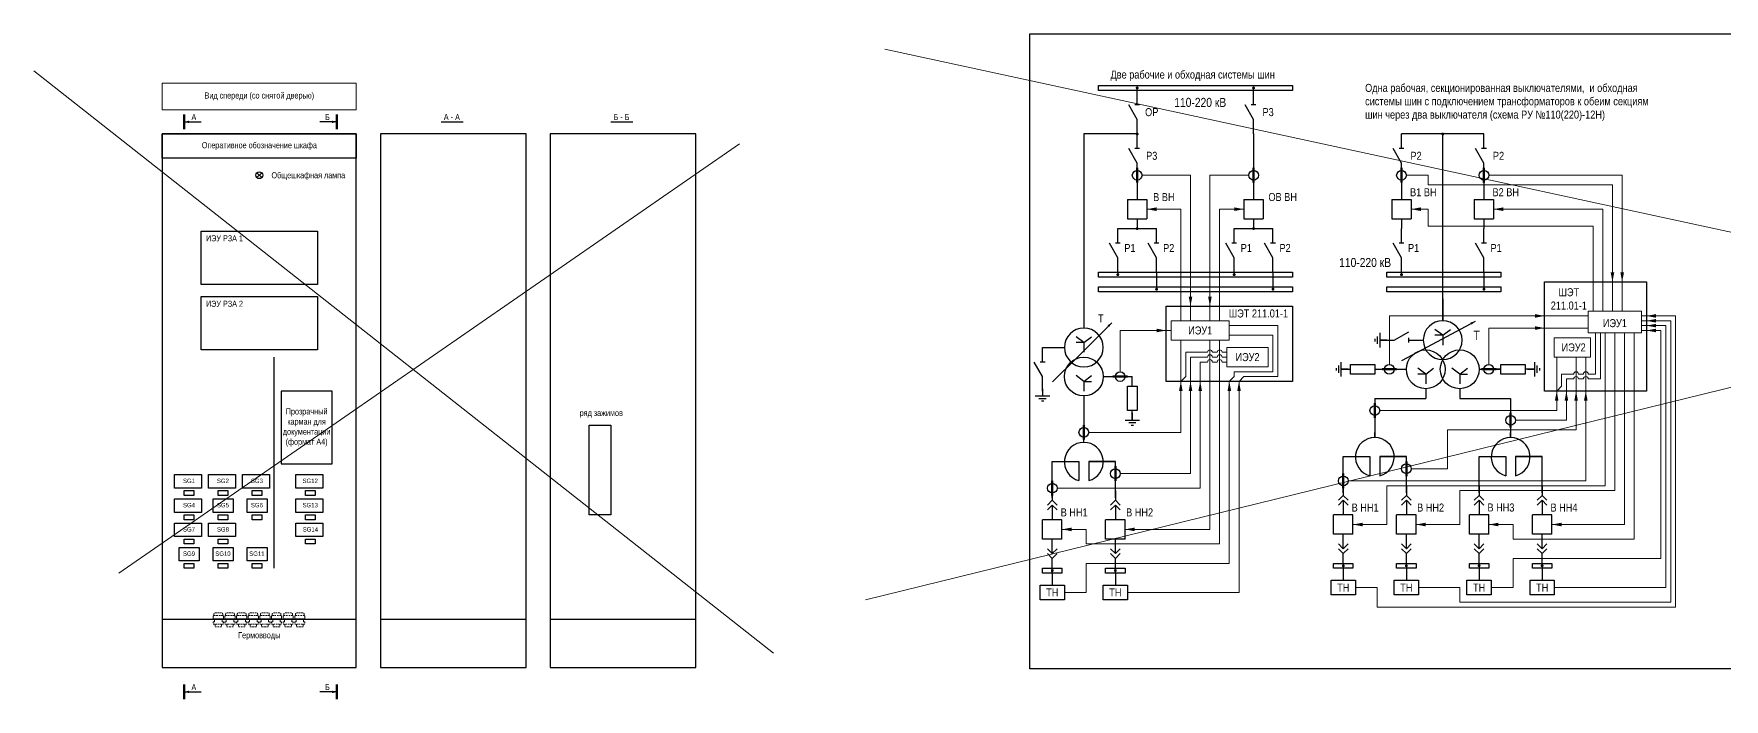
# Model space of a CAD drawing. Header units: millimetres. Extents: x 5769 to 10700, y 4225 to 6895.
# Drawn here: x 6795 to 7492, y 6615 to 6889 of the extents above; entities that cross this region are included whole.
import ezdxf
from ezdxf.enums import TextEntityAlignment as Align

# ---------------------------------------------------------------- set-up
doc = ezdxf.new("R2010")
doc.units = ezdxf.units.MM
doc.linetypes.add('HIDDEN', pattern=[9.525, 6.35, -3.175])
doc.linetypes.add('штриховая2', pattern=[9.525, 6.35, -3.175])
for name, color, linetype, lineweight in [('Основная', 7, 'Continuous', 30), ('Толстая', 7, 'Continuous', 53), ('Тонкая', 7, 'Continuous', 13)]:
    doc.layers.add(name, color=color, linetype=linetype, lineweight=lineweight)
doc.styles.add('Narrow', font='ARIALN.TTF')
doc.styles.get("Standard").update_dxf_attribs({"font": 'ARIALN.TTF'})
doc.styles.add('Вывод', font='tahoma.ttf', dxfattribs={"height": 2.5})
doc.styles.add('Компонент', font='ARIALN.TTF', dxfattribs={"height": 3.5})

# ---------------------------------------------------------------- blocks, each defined once
blk = doc.blocks.new('*T58')
at = {"layer": 'Defpoints', "color": 8, "linetype": 'ByBlock', "lineweight": 0, "transparency": 16777216}
for p, q in [((0, 0), (80, 0)), ((0, 0), (0, -11)), ((80, 0), (80, -11)), ((0, -11), (80, -11))]:
    blk.add_line(p, q, dxfattribs=at)
at = {"layer": 'Основная', "color": 0, "transparency": 16777216, "insert": (40, -5.5), "char_height": 2.5, "width": 78, "attachment_point": 5}
blk.add_mtext('Вид спереди (со снятой дверью) ', dxfattribs=at)
blk = doc.blocks.new('*U29')
at = {"color": 0}
for p, q in [((0, 0), (-8, 0)), ((-8, -8), (-8, 0)), ((0, -8), (0, 0)), ((0, -8), (-8, -8))]:
    blk.add_line(p, q, dxfattribs=at)
at = {"layer": 'Основная', "style": 'Компонент'}
blk.add_attdef('ОУ', text='', height=3.5, dxfattribs=at).set_placement((-15, -3), align=Align.MIDDLE_CENTER)
blk = doc.blocks.new('*U32')
at = {"color": 0}
blk.add_line((0, 0), (6, 3.43), dxfattribs=at)
blk = doc.blocks.new('*U23')
at = {"color": 0}
blk.add_line((0, -1), (0, 1), dxfattribs=at)
blk = doc.blocks.new('*U21')
at = {"color": 0}
for p, q in [((0, 3), (0, 9)), ((0, -9), (0, -3))]:
    blk.add_line(p, q, dxfattribs=at)
at = {"color": 0, "ltscale": 0.25, "rotation": 89.99999999999999}
for name, p in [('*U32', (0, -3)), ('*U23', (0, 3))]:
    blk.add_blockref(name, p, dxfattribs=at)
at = {"layer": 'Основная'}
for tag, height, style, p in [('В1', 2.5, 'Вывод', (2, 7)), ('ОУ', 3.5, 'Компонент', (-12, 0)), ('В2', 2.5, 'Вывод', (2, -7))]:
    blk.add_attdef(tag, text='', height=height, dxfattribs=dict(at, style=style)).set_placement(p, align=Align.MIDDLE_CENTER)
blk = doc.blocks.new('*U41')
at = {"ltscale": 0.25}
blk.add_circle((0, 0), 2, dxfattribs=at)
at = {"layer": 'Основная', "color": 0, "lineweight": 50}
blk.add_line((0, -3), (0, 3), dxfattribs=at)
at = {"layer": 'Основная', "style": 'Компонент'}
blk.add_attdef('ОУ', text='', height=3.5, dxfattribs=at).set_placement((-6, 0), align=Align.MIDDLE_CENTER)
blk = doc.blocks.new('*U57')
at = {"ltscale": 0.25}
for q in [(-3.2, 0.4), (3.2, 0.4), (0, -6), (3.21, -2)]:
    blk.add_line((0, -2), q, dxfattribs=at)
blk.add_circle((0, 0), 8, dxfattribs=at)
at = {"layer": 'Основная', "style": 'Компонент'}
blk.add_attdef('ОУ', text='', height=3.5, dxfattribs=at).set_placement((17, 0), align=Align.MIDDLE_CENTER)
blk = doc.blocks.new('*U15')
at = {"ltscale": 0.25}
for p, q in [((0, 0), (-20, 0)), ((14.44, 0), (0, 0))]:
    blk.add_line(p, q, dxfattribs=at)
blk.add_lwpolyline([(-18, 0, 1, 0, 0), (-20, 0, 0, 0, 0)], format="xyseb", dxfattribs=at)
at = {"layer": 'Основная', "style": 'Вывод'}
blk.add_attdef('ОС', text='', height=2.5, dxfattribs=at).set_placement((3, 2), align=Align.MIDDLE_CENTER)
blk = doc.blocks.new('*U43')
at = {"ltscale": 0.25}
for q in [(-3.2, 4.4), (3.2, 4.4), (0, -2), (3.21, 2)]:
    blk.add_line((0, 2), q, dxfattribs=at)
blk.add_circle((0, 0), 8, dxfattribs=at)
at = {"layer": 'Основная', "style": 'Компонент'}
blk.add_attdef('ОУ', text='', height=3.5, dxfattribs=at).set_placement((-17, 0), align=Align.MIDDLE_CENTER)
blk = doc.blocks.new('*U53')
at = {"color": 0}
for p, q in [((-3, 0), (3, 0)), ((0, 3), (0, 0)), ((-1.5, -1), (1.5, -1)), ((-0.5, -2), (0.5, -2))]:
    blk.add_line(p, q, dxfattribs=at)
blk = doc.blocks.new('*U56')
at = {"color": 0}
for p, q in [((0, 5), (0, 9)), ((0, -9), (0, -5))]:
    blk.add_line(p, q, dxfattribs=at)
at = {"color": 0, "ltscale": 0.35}
blk.add_lwpolyline([(-2, -5), (-2, 5), (2, 5), (2, -5)], close=True, dxfattribs=at)
at = {"layer": 'Основная'}
for tag, height, style, p in [('В1', 2.5, 'Вывод', (2, 7)), ('ОУ', 3.5, 'Компонент', (-6, 0)), ('В2', 2.5, 'Вывод', (2, -7))]:
    blk.add_attdef(tag, text='', height=height, dxfattribs=dict(at, style=style)).set_placement(p, align=Align.MIDDLE_CENTER)
blk = doc.blocks.new('*U50')
at = {"color": 0}
for p, q in [((-3, 0), (3, 0)), ((0, 3), (0, 0)), ((-1.5, -1), (1.5, -1)), ((-0.5, -2), (0.5, -2))]:
    blk.add_line(p, q, dxfattribs=at)
blk = doc.blocks.new('*U51')
at = {"ltscale": 0.25}
blk.add_circle((0, 0), 2, dxfattribs=at)
at = {"layer": 'Основная', "color": 0, "lineweight": 50}
blk.add_line((3, 0), (-3, 0), dxfattribs=at)
at = {"layer": 'Основная', "style": 'Компонент'}
blk.add_attdef('ОУ', text='', height=3.5, dxfattribs=at).set_placement((0, -6), align=Align.MIDDLE_CENTER)
blk = doc.blocks.new('*U72')
at = {"layer": 'Основная', "ltscale": 0.25}
for p, q in [((2, 2), (0, 0)), ((0, 0), (2, -2))]:
    blk.add_line(p, q, dxfattribs=at)
blk = doc.blocks.new('*U40')
at = {"color": 0}
for p, q in [((0, 6), (0, 2)), ((0, 0), (0, -6))]:
    blk.add_line(p, q, dxfattribs=at)
at = {"color": 0, "ltscale": 0.25, "xscale": -1, "rotation": 90}
for p in [(0, 2), (0, 0)]:
    blk.add_blockref('*U72', p, dxfattribs=at)
at = {"layer": 'Основная'}
for tag, height, style, p in [('ОУ2', 3.5, 'Компонент', (-5, 6)), ('В2', 2.5, 'Вывод', (3, 6)), ('ОУ1', 3.5, 'Компонент', (-5, -6)), ('В1', 2.5, 'Вывод', (3, -6))]:
    blk.add_attdef(tag, text='', height=height, dxfattribs=dict(at, style=style)).set_placement(p, align=Align.MIDDLE_CENTER)
blk = doc.blocks.new('*U42')
at = {"color": 0}
for p, q in [((0, 0), (0, 6)), ((0, -6), (0, -2))]:
    blk.add_line(p, q, dxfattribs=at)
at = {"color": 0, "ltscale": 0.25, "rotation": 89.99999999999999}
for p in [(0, 0), (0, -2)]:
    blk.add_blockref('*U72', p, dxfattribs=at)
at = {"layer": 'Основная'}
for tag, height, style, p in [('ОУ1', 3.5, 'Компонент', (-5, 6)), ('В1', 2.5, 'Вывод', (3, 6)), ('ОУ2', 3.5, 'Компонент', (-5, -6)), ('В2', 2.5, 'Вывод', (3, -6))]:
    blk.add_attdef(tag, text='', height=height, dxfattribs=dict(at, style=style)).set_placement(p, align=Align.MIDDLE_CENTER)
blk = doc.blocks.new('*U46')
at = {"ltscale": 0.25}
for p, q in [((0, 0), (-20, 0)), ((14.44, 0), (0, 0))]:
    blk.add_line(p, q, dxfattribs=at)
blk.add_lwpolyline([(-18, 0, 1, 0, 0), (-20, 0, 0, 0, 0)], format="xyseb", dxfattribs=at)
at = {"layer": 'Основная', "style": 'Вывод'}
blk.add_attdef('ОС', text='', height=2.5, dxfattribs=at).set_placement((3, 2), align=Align.MIDDLE_CENTER)
blk = doc.blocks.new('*U45')
at = {"ltscale": 0.25}
for q in [(-3.2, 4.4), (3.2, 4.4), (0, -2), (3.21, 2)]:
    blk.add_line((0, 2), q, dxfattribs=at)
blk.add_circle((0, 0), 8, dxfattribs=at)
at = {"layer": 'Основная', "style": 'Компонент'}
blk.add_attdef('ОУ', text='', height=3.5, dxfattribs=at).set_placement((-17, 0), align=Align.MIDDLE_CENTER)
blk = doc.blocks.new('*U54')
at = {"ltscale": 0.25}
for q in [(-3.2, 0.4), (3.2, 0.4), (-3.21, -2), (0, -6)]:
    blk.add_line((0, -2), q, dxfattribs=at)
blk.add_circle((0, 0), 8, dxfattribs=at)
at = {"layer": 'Основная', "style": 'Компонент'}
blk.add_attdef('ОУ', text='', height=3.5, dxfattribs=at).set_placement((17, 0), align=Align.MIDDLE_CENTER)
blk = doc.blocks.new('*U55')
at = {"ltscale": 0.25}
for q in [(-3.2, 0.4), (3.2, 0.4), (0, -6), (3.21, -2)]:
    blk.add_line((0, -2), q, dxfattribs=at)
blk.add_circle((0, 0), 8, dxfattribs=at)
at = {"layer": 'Основная', "style": 'Компонент'}
blk.add_attdef('ОУ', text='', height=3.5, dxfattribs=at).set_placement((17, 0), align=Align.MIDDLE_CENTER)

msp = doc.modelspace()

# ---------------------------------------------------------------- linework, layer by layer
at = {"linetype": 'HIDDEN', "ltscale": 100}
msp.add_line((6894, 6756), (6894, 6669), dxfattribs=at)
at = {"linetype": 'штриховая2', "lineweight": 13, "ltscale": 0.1}
for p, q in [((6869.85, 6650.59), (6871.1, 6650.59)), ((6872.35, 6650.59), (6871.1, 6650.59)), ((6874.65, 6650.59), (6875.9, 6650.59)), ((6877.15, 6650.59), (6875.9, 6650.59)), ((6879.45, 6650.59), (6880.7, 6650.59)), ((6881.95, 6650.59), (6880.7, 6650.59)), ((6884.25, 6650.59), (6885.5, 6650.59)), ((6886.75, 6650.59), (6885.5, 6650.59)), ((6889.05, 6650.59), (6890.3, 6650.59)), ((6891.55, 6650.59), (6890.3, 6650.59)), ((6893.85, 6650.59), (6895.1, 6650.59)), ((6896.35, 6650.59), (6895.1, 6650.59)), ((6898.65, 6650.59), (6899.9, 6650.59)), ((6901.15, 6650.59), (6899.9, 6650.59)), ((6903.45, 6650.59), (6904.7, 6650.59)), ((6905.95, 6650.59), (6904.7, 6650.59)), ((6868.99, 6649.25), (6868.99, 6648)), ((6868.99, 6648), (6868.99, 6649.25)), ((6868.99, 6646.94), (6868.99, 6645.89)), ((6868.99, 6646.94), (6869.56, 6646.94)), ((6868.99, 6645.89), (6871.1, 6645.89)), ((6869.28, 6649.92), (6869.28, 6649.44)), ((6869.28, 6649.44), (6871.1, 6649.44)), ((6869.56, 6646.94), (6869.56, 6648)), ((6869.76, 6645.89), (6869.76, 6644.83)), ((6869.76, 6644.83), (6871.1, 6644.83)), ((6872.92, 6649.44), (6871.1, 6649.44)), ((6873.21, 6645.89), (6871.1, 6645.89)), ((6872.44, 6644.83), (6871.1, 6644.83)), ((6872.44, 6645.89), (6872.44, 6644.83)), ((6872.64, 6646.94), (6872.64, 6648)), ((6873.21, 6646.94), (6872.64, 6646.94)), ((6872.92, 6649.92), (6872.92, 6649.44)), ((6873.21, 6649.25), (6873.21, 6648)), ((6873.21, 6648), (6873.21, 6649.25)), ((6873.21, 6646.94), (6873.21, 6645.89)), ((6873.79, 6646.94), (6873.79, 6645.89)), ((6873.79, 6646.94), (6874.36, 6646.94)), ((6873.79, 6645.89), (6875.9, 6645.89)), ((6874.08, 6649.92), (6874.08, 6649.44)), ((6874.08, 6649.44), (6875.9, 6649.44)), ((6874.36, 6646.94), (6874.36, 6648)), ((6874.56, 6645.89), (6874.56, 6644.83)), ((6874.56, 6644.83), (6875.9, 6644.83)), ((6877.72, 6649.44), (6875.9, 6649.44)), ((6878.01, 6645.89), (6875.9, 6645.89)), ((6877.24, 6644.83), (6875.9, 6644.83)), ((6877.24, 6645.89), (6877.24, 6644.83)), ((6877.44, 6646.94), (6877.44, 6648)), ((6878.01, 6646.94), (6877.44, 6646.94)), ((6877.72, 6649.92), (6877.72, 6649.44)), ((6878.01, 6649.25), (6878.01, 6648)), ((6878.01, 6648), (6878.01, 6649.25)), ((6878.01, 6646.94), (6878.01, 6645.89)), ((6878.59, 6649.25), (6878.59, 6648)), ((6878.59, 6648), (6878.59, 6649.25)), ((6878.59, 6646.94), (6878.59, 6645.89)), ((6878.59, 6646.94), (6879.16, 6646.94)), ((6878.59, 6645.89), (6880.7, 6645.89)), ((6878.88, 6649.92), (6878.88, 6649.44)), ((6878.88, 6649.44), (6880.7, 6649.44)), ((6879.16, 6646.94), (6879.16, 6648)), ((6879.36, 6645.89), (6879.36, 6644.83)), ((6879.36, 6644.83), (6880.7, 6644.83)), ((6882.52, 6649.44), (6880.7, 6649.44)), ((6882.81, 6645.89), (6880.7, 6645.89)), ((6882.04, 6644.83), (6880.7, 6644.83)), ((6882.04, 6645.89), (6882.04, 6644.83)), ((6882.24, 6646.94), (6882.24, 6648)), ((6882.81, 6646.94), (6882.24, 6646.94)), ((6882.52, 6649.92), (6882.52, 6649.44)), ((6882.81, 6649.25), (6882.81, 6648)), ((6882.81, 6648), (6882.81, 6649.25)), ((6882.81, 6646.94), (6882.81, 6645.89)), ((6883.39, 6649.25), (6883.39, 6648)), ((6883.39, 6648), (6883.39, 6649.25)), ((6883.39, 6646.94), (6883.39, 6645.89)), ((6883.39, 6646.94), (6883.96, 6646.94)), ((6883.39, 6645.89), (6885.5, 6645.89)), ((6883.68, 6649.92), (6883.68, 6649.44)), ((6883.68, 6649.44), (6885.5, 6649.44)), ((6883.96, 6646.94), (6883.96, 6648)), ((6884.16, 6645.89), (6884.16, 6644.83)), ((6884.16, 6644.83), (6885.5, 6644.83)), ((6887.32, 6649.44), (6885.5, 6649.44)), ((6887.61, 6645.89), (6885.5, 6645.89)), ((6886.84, 6644.83), (6885.5, 6644.83)), ((6886.84, 6645.89), (6886.84, 6644.83)), ((6887.04, 6646.94), (6887.04, 6648)), ((6887.61, 6646.94), (6887.04, 6646.94)), ((6887.32, 6649.92), (6887.32, 6649.44)), ((6887.61, 6649.25), (6887.61, 6648)), ((6887.61, 6648), (6887.61, 6649.25)), ((6887.61, 6646.94), (6887.61, 6645.89)), ((6888.19, 6649.25), (6888.19, 6648)), ((6888.19, 6648), (6888.19, 6649.25)), ((6888.19, 6649.25), (6888.19, 6648)), ((6888.19, 6648), (6888.19, 6649.25)), ((6888.19, 6646.94), (6888.19, 6645.89)), ((6888.19, 6646.94), (6888.76, 6646.94)), ((6888.19, 6646.94), (6888.19, 6645.89)), ((6888.19, 6645.89), (6890.3, 6645.89)), ((6888.48, 6649.92), (6888.48, 6649.44)), ((6888.48, 6649.44), (6890.3, 6649.44)), ((6888.76, 6646.94), (6888.76, 6648)), ((6888.96, 6645.89), (6888.96, 6644.83)), ((6888.96, 6644.83), (6890.3, 6644.83)), ((6892.12, 6649.44), (6890.3, 6649.44)), ((6892.41, 6645.89), (6890.3, 6645.89)), ((6891.64, 6644.83), (6890.3, 6644.83)), ((6891.64, 6645.89), (6891.64, 6644.83)), ((6891.84, 6646.94), (6891.84, 6648)), ((6892.41, 6646.94), (6891.84, 6646.94)), ((6892.12, 6649.92), (6892.12, 6649.44)), ((6892.41, 6649.25), (6892.41, 6648)), ((6892.41, 6648), (6892.41, 6649.25)), ((6892.41, 6646.94), (6892.41, 6645.89)), ((6892.99, 6649.25), (6892.99, 6648)), ((6892.99, 6648), (6892.99, 6649.25)), ((6892.99, 6646.94), (6892.99, 6645.89)), ((6892.99, 6646.94), (6893.56, 6646.94)), ((6892.99, 6645.89), (6895.1, 6645.89)), ((6893.28, 6649.92), (6893.28, 6649.44)), ((6893.28, 6649.44), (6895.1, 6649.44)), ((6893.56, 6646.94), (6893.56, 6648)), ((6893.76, 6645.89), (6893.76, 6644.83)), ((6893.76, 6644.83), (6895.1, 6644.83)), ((6896.92, 6649.44), (6895.1, 6649.44)), ((6897.21, 6645.89), (6895.1, 6645.89)), ((6896.44, 6644.83), (6895.1, 6644.83)), ((6896.44, 6645.89), (6896.44, 6644.83)), ((6896.64, 6646.94), (6896.64, 6648)), ((6897.21, 6646.94), (6896.64, 6646.94)), ((6896.92, 6649.92), (6896.92, 6649.44)), ((6897.21, 6649.25), (6897.21, 6648)), ((6897.21, 6648), (6897.21, 6649.25)), ((6897.21, 6646.94), (6897.21, 6645.89)), ((6897.79, 6649.25), (6897.79, 6648)), ((6897.79, 6648), (6897.79, 6649.25)), ((6897.79, 6646.94), (6897.79, 6645.89)), ((6897.79, 6646.94), (6898.36, 6646.94)), ((6897.79, 6645.89), (6899.9, 6645.89)), ((6898.08, 6649.92), (6898.08, 6649.44)), ((6898.08, 6649.44), (6899.9, 6649.44)), ((6898.36, 6646.94), (6898.36, 6648)), ((6898.56, 6645.89), (6898.56, 6644.83)), ((6898.56, 6644.83), (6899.9, 6644.83)), ((6901.72, 6649.44), (6899.9, 6649.44)), ((6902.01, 6645.89), (6899.9, 6645.89)), ((6901.24, 6644.83), (6899.9, 6644.83)), ((6901.24, 6645.89), (6901.24, 6644.83)), ((6901.44, 6646.94), (6901.44, 6648)), ((6902.01, 6646.94), (6901.44, 6646.94)), ((6901.72, 6649.92), (6901.72, 6649.44)), ((6902.01, 6649.25), (6902.01, 6648)), ((6902.01, 6648), (6902.01, 6649.25)), ((6902.01, 6646.94), (6902.01, 6645.89)), ((6902.59, 6649.25), (6902.59, 6648)), ((6902.59, 6648), (6902.59, 6649.25)), ((6902.59, 6646.94), (6902.59, 6645.89)), ((6902.59, 6646.94), (6903.16, 6646.94)), ((6902.59, 6645.89), (6904.7, 6645.89)), ((6902.88, 6649.92), (6902.88, 6649.44)), ((6902.88, 6649.44), (6904.7, 6649.44)), ((6903.16, 6646.94), (6903.16, 6648)), ((6903.36, 6645.89), (6903.36, 6644.83)), ((6903.36, 6644.83), (6904.7, 6644.83)), ((6906.52, 6649.44), (6904.7, 6649.44)), ((6906.81, 6645.89), (6904.7, 6645.89)), ((6906.04, 6644.83), (6904.7, 6644.83)), ((6906.04, 6645.89), (6906.04, 6644.83)), ((6906.24, 6646.94), (6906.24, 6648)), ((6906.81, 6646.94), (6906.24, 6646.94)), ((6906.52, 6649.92), (6906.52, 6649.44)), ((6906.81, 6649.25), (6906.81, 6648)), ((6906.81, 6648), (6906.81, 6649.25)), ((6906.81, 6646.94), (6906.81, 6645.89))]:
    msp.add_line(p, q, dxfattribs=at)
at = {"color": 7}
msp.add_lwpolyline([(7499.8, 6889.3), (7499.8, 6627.5), (7205.8, 6627.5), (7205.8, 6889.3)], close=True, dxfattribs=at)
at = {"linetype": 'штриховая2', "lineweight": 13, "ltscale": 0.1}
for points in [[(6869.28, 6649.92), (6869.29, 6650.1), (6869.32, 6650.23), (6869.38, 6650.36), (6869.47, 6650.47), (6869.58, 6650.54), (6869.72, 6650.59), (6869.95, 6650.59)], [(6872.92, 6649.92), (6872.91, 6650.1), (6872.88, 6650.23), (6872.82, 6650.36), (6872.74, 6650.47), (6872.63, 6650.54), (6872.48, 6650.59), (6872.25, 6650.59)], [(6874.08, 6649.92), (6874.09, 6650.1), (6874.12, 6650.23), (6874.18, 6650.36), (6874.27, 6650.47), (6874.38, 6650.54), (6874.52, 6650.59), (6874.75, 6650.59)], [(6877.72, 6649.92), (6877.71, 6650.1), (6877.68, 6650.23), (6877.62, 6650.36), (6877.54, 6650.47), (6877.43, 6650.54), (6877.28, 6650.59), (6877.05, 6650.59)], [(6878.88, 6649.92), (6878.89, 6650.1), (6878.92, 6650.23), (6878.98, 6650.36), (6879.07, 6650.47), (6879.18, 6650.54), (6879.32, 6650.59), (6879.55, 6650.59)], [(6882.52, 6649.92), (6882.51, 6650.1), (6882.48, 6650.23), (6882.42, 6650.36), (6882.34, 6650.47), (6882.23, 6650.54), (6882.08, 6650.59), (6881.85, 6650.59)], [(6883.68, 6649.92), (6883.69, 6650.1), (6883.72, 6650.23), (6883.78, 6650.36), (6883.87, 6650.47), (6883.98, 6650.54), (6884.12, 6650.59), (6884.35, 6650.59)], [(6887.32, 6649.92), (6887.31, 6650.1), (6887.28, 6650.23), (6887.22, 6650.36), (6887.14, 6650.47), (6887.03, 6650.54), (6886.88, 6650.59), (6886.65, 6650.59)], [(6888.48, 6649.92), (6888.49, 6650.1), (6888.52, 6650.23), (6888.58, 6650.36), (6888.67, 6650.47), (6888.78, 6650.54), (6888.92, 6650.59), (6889.15, 6650.59)], [(6892.12, 6649.92), (6892.11, 6650.1), (6892.08, 6650.23), (6892.02, 6650.36), (6891.94, 6650.47), (6891.83, 6650.54), (6891.68, 6650.59), (6891.45, 6650.59)], [(6893.28, 6649.92), (6893.29, 6650.1), (6893.32, 6650.23), (6893.38, 6650.36), (6893.47, 6650.47), (6893.58, 6650.54), (6893.72, 6650.59), (6893.95, 6650.59)], [(6896.92, 6649.92), (6896.91, 6650.1), (6896.88, 6650.23), (6896.82, 6650.36), (6896.74, 6650.47), (6896.63, 6650.54), (6896.48, 6650.59), (6896.25, 6650.59)], [(6898.08, 6649.92), (6898.09, 6650.1), (6898.12, 6650.23), (6898.18, 6650.36), (6898.27, 6650.47), (6898.38, 6650.54), (6898.52, 6650.59), (6898.75, 6650.59)], [(6901.72, 6649.92), (6901.71, 6650.1), (6901.68, 6650.23), (6901.62, 6650.36), (6901.54, 6650.47), (6901.43, 6650.54), (6901.28, 6650.59), (6901.05, 6650.59)], [(6902.88, 6649.92), (6902.89, 6650.1), (6902.92, 6650.23), (6902.98, 6650.36), (6903.07, 6650.47), (6903.18, 6650.54), (6903.32, 6650.59), (6903.55, 6650.59)], [(6906.52, 6649.92), (6906.51, 6650.1), (6906.48, 6650.23), (6906.42, 6650.36), (6906.34, 6650.47), (6906.23, 6650.54), (6906.08, 6650.59), (6905.85, 6650.59)], [(6868.99, 6649.25), (6869.02, 6649.3), (6869.09, 6649.36), (6869.14, 6649.4), (6869.19, 6649.42), (6869.25, 6649.43), (6869.28, 6649.44)], [(6873.21, 6649.25), (6873.18, 6649.3), (6873.11, 6649.36), (6873.06, 6649.4), (6873.01, 6649.42), (6872.95, 6649.43), (6872.92, 6649.44)], [(6873.79, 6649.25), (6873.82, 6649.3), (6873.89, 6649.36), (6873.94, 6649.4), (6873.99, 6649.42), (6874.05, 6649.43), (6874.08, 6649.44)], [(6878.01, 6649.25), (6877.98, 6649.3), (6877.91, 6649.36), (6877.86, 6649.4), (6877.81, 6649.42), (6877.75, 6649.43), (6877.72, 6649.44)], [(6878.59, 6649.25), (6878.62, 6649.3), (6878.69, 6649.36), (6878.74, 6649.4), (6878.79, 6649.42), (6878.85, 6649.43), (6878.88, 6649.44)], [(6882.81, 6649.25), (6882.78, 6649.3), (6882.71, 6649.36), (6882.66, 6649.4), (6882.61, 6649.42), (6882.55, 6649.43), (6882.52, 6649.44)], [(6883.39, 6649.25), (6883.42, 6649.3), (6883.49, 6649.36), (6883.54, 6649.4), (6883.59, 6649.42), (6883.65, 6649.43), (6883.68, 6649.44)], [(6887.61, 6649.25), (6887.58, 6649.3), (6887.51, 6649.36), (6887.46, 6649.4), (6887.41, 6649.42), (6887.35, 6649.43), (6887.32, 6649.44)], [(6888.19, 6649.25), (6888.22, 6649.3), (6888.29, 6649.36), (6888.34, 6649.4), (6888.39, 6649.42), (6888.45, 6649.43), (6888.48, 6649.44)], [(6892.41, 6649.25), (6892.38, 6649.3), (6892.31, 6649.36), (6892.26, 6649.4), (6892.21, 6649.42), (6892.15, 6649.43), (6892.12, 6649.44)], [(6892.99, 6649.25), (6893.02, 6649.3), (6893.09, 6649.36), (6893.14, 6649.4), (6893.19, 6649.42), (6893.25, 6649.43), (6893.28, 6649.44)], [(6897.21, 6649.25), (6897.18, 6649.3), (6897.11, 6649.36), (6897.06, 6649.4), (6897.01, 6649.42), (6896.95, 6649.43), (6896.92, 6649.44)], [(6897.79, 6649.25), (6897.82, 6649.3), (6897.89, 6649.36), (6897.94, 6649.4), (6897.99, 6649.42), (6898.05, 6649.43), (6898.08, 6649.44)], [(6902.01, 6649.25), (6901.98, 6649.3), (6901.91, 6649.36), (6901.86, 6649.4), (6901.81, 6649.42), (6901.75, 6649.43), (6901.72, 6649.44)], [(6902.59, 6649.25), (6902.62, 6649.3), (6902.69, 6649.36), (6902.74, 6649.4), (6902.79, 6649.42), (6902.85, 6649.43), (6902.88, 6649.44)], [(6906.81, 6649.25), (6906.78, 6649.3), (6906.71, 6649.36), (6906.66, 6649.4), (6906.61, 6649.42), (6906.55, 6649.43), (6906.52, 6649.44)]]:
    msp.add_spline(points, degree=3, dxfattribs=at)
at = {"layer": 'Основная'}
for p, q in [((7250, 6866), (7250, 6867)), ((7298, 6866), (7298, 6867)), ((7250, 6848), (7228, 6848)), ((7228, 6848), (7228, 6768)), ((7298, 6848), (7298, 6830)), ((7393, 6848), (7359, 6848)), ((7376, 6771), (7376, 6848)), ((7250, 6830), (7250, 6821)), ((7298, 6830), (7298, 6821)), ((7359, 6830), (7359, 6821)), ((7393, 6830), (7393, 6821)), ((7250, 6813), (7250, 6809)), ((7298, 6813), (7298, 6809)), ((7359, 6813), (7359, 6809)), ((7393, 6813), (7393, 6809)), ((7242, 6809), (7250, 6809)), ((7250, 6809), (7258, 6809)), ((7290, 6809), (7298, 6809)), ((7298, 6809), (7306, 6809)), ((7242, 6791), (7242, 6790)), ((7258, 6791), (7258, 6785)), ((7290, 6791), (7290, 6790)), ((7306, 6791), (7306, 6785)), ((7359, 6791), (7359, 6790)), ((7393, 6791), (7393, 6785)), ((7258, 6785), (7258, 6784)), ((7306, 6785), (7306, 6784)), ((7393, 6785), (7393, 6784)), ((7376, 6780), (7376, 6771)), ((7239, 6748), (7248, 6748)), ((7348, 6751), (7361, 6751)), ((7391, 6751), (7400, 6751)), ((7348, 6739), (7369, 6739)), ((7348, 6739), (7348, 6723)), ((7383, 6739), (7404, 6739)), ((7404, 6739), (7404, 6723)), ((7228, 6727), (7228, 6723)), ((7348, 6731), (7348, 6727)), ((7404, 6731), (7404, 6727)), ((7228, 6722), (7228, 6723)), ((7348, 6724), (7348, 6725)), ((7404, 6724), (7404, 6725)), ((7335, 6671), (7335, 6669)), ((7361, 6671), (7361, 6669)), ((7391, 6671), (7391, 6669)), ((7417, 6671), (7417, 6669)), ((7215, 6667), (7215, 6669)), ((7215, 6667), (7215, 6662)), ((7241, 6667), (7241, 6669)), ((7241, 6667), (7241, 6662)), ((7335, 6669), (7335, 6664)), ((7361, 6669), (7361, 6664)), ((7391, 6669), (7391, 6664)), ((7417, 6669), (7417, 6664))]:
    msp.add_line(p, q, dxfattribs=at)
at = {"layer": 'Основная', "ltscale": 0.35}
msp.add_line((7360, 6751), (7361, 6751), dxfattribs=at)
at = {"layer": 'Основная', "ltscale": 100}
msp.add_line((6848, 6648), (6928, 6648), dxfattribs=at)
at = {"layer": 'Основная', "linetype": 'штриховая2', "lineweight": 13, "ltscale": 1000}
for p, q in [((6868.99, 6648.19), (6871.1, 6648.19)), ((6868.99, 6648), (6871.1, 6648)), ((6869.56, 6648), (6868.99, 6648)), ((6873.21, 6648.19), (6871.1, 6648.19)), ((6873.21, 6648), (6871.1, 6648)), ((6872.64, 6648), (6873.21, 6648)), ((6873.79, 6649.25), (6873.79, 6648)), ((6873.79, 6648), (6873.79, 6649.25)), ((6873.79, 6648.19), (6875.9, 6648.19)), ((6873.79, 6648), (6875.9, 6648)), ((6874.36, 6648), (6873.79, 6648)), ((6878.01, 6648.19), (6875.9, 6648.19)), ((6878.01, 6648), (6875.9, 6648)), ((6877.44, 6648), (6878.01, 6648)), ((6878.59, 6648.19), (6880.7, 6648.19)), ((6878.59, 6648), (6880.7, 6648)), ((6879.16, 6648), (6878.59, 6648)), ((6882.81, 6648.19), (6880.7, 6648.19)), ((6882.81, 6648), (6880.7, 6648)), ((6882.24, 6648), (6882.81, 6648)), ((6883.39, 6648.19), (6885.5, 6648.19)), ((6883.39, 6648), (6885.5, 6648)), ((6883.96, 6648), (6883.39, 6648)), ((6887.61, 6648.19), (6885.5, 6648.19)), ((6887.61, 6648), (6885.5, 6648)), ((6887.04, 6648), (6887.61, 6648)), ((6888.19, 6648.19), (6890.3, 6648.19)), ((6888.19, 6648), (6890.3, 6648)), ((6888.76, 6648), (6888.19, 6648)), ((6892.41, 6648.19), (6890.3, 6648.19)), ((6892.41, 6648), (6890.3, 6648)), ((6891.84, 6648), (6892.41, 6648)), ((6892.99, 6648.19), (6895.1, 6648.19)), ((6892.99, 6648), (6895.1, 6648)), ((6893.56, 6648), (6892.99, 6648)), ((6897.21, 6648.19), (6895.1, 6648.19)), ((6897.21, 6648), (6895.1, 6648)), ((6896.64, 6648), (6897.21, 6648)), ((6897.79, 6648.19), (6899.9, 6648.19)), ((6897.79, 6648), (6899.9, 6648)), ((6898.36, 6648), (6897.79, 6648)), ((6902.01, 6648.19), (6899.9, 6648.19)), ((6902.01, 6648), (6899.9, 6648)), ((6901.44, 6648), (6902.01, 6648)), ((6902.59, 6648.19), (6904.7, 6648.19)), ((6902.59, 6648), (6904.7, 6648)), ((6903.16, 6648), (6902.59, 6648)), ((6906.81, 6648.19), (6904.7, 6648.19)), ((6906.81, 6648), (6904.7, 6648)), ((6906.24, 6648), (6906.81, 6648))]:
    msp.add_line(p, q, dxfattribs=at)
at = {"layer": 'Основная'}
for points in [[(7234, 6868), (7314, 6868), (7314, 6866), (7234, 6866)], [(6848, 6628), (6928, 6628), (6928, 6848), (6848, 6848)], [(6998, 6848), (6938, 6848), (6938, 6628), (6998, 6628)], [(7068, 6848), (7008, 6848), (7008, 6628), (7068, 6628)], [(6864, 6808), (6912, 6808), (6912, 6786), (6864, 6786)], [(7234, 6791), (7314, 6791), (7314, 6789), (7234, 6789)], [(7353, 6791), (7400, 6791), (7400, 6789), (7353, 6789)], [(7234, 6785), (7314, 6785), (7314, 6783), (7234, 6783)], [(7353, 6785), (7400, 6785), (7400, 6783), (7353, 6783)], [(7418, 6787), (7460, 6787), (7460, 6742), (7418, 6742)], [(6864, 6781), (6912, 6781), (6912, 6759), (6864, 6759)], [(7262, 6777), (7314, 6777), (7314, 6746), (7262, 6746)], [(6897, 6712), (6918, 6712), (6918, 6742), (6897, 6742)], [(7024, 6728), (7033, 6728), (7033, 6691), (7024, 6691)], [(6857, 6701), (6861, 6701), (6861, 6699), (6857, 6699)], [(6871, 6701), (6875, 6701), (6875, 6699), (6871, 6699)], [(6885, 6701), (6889, 6701), (6889, 6699), (6885, 6699)], [(6907, 6701), (6911, 6701), (6911, 6699), (6907, 6699)], [(6857, 6691), (6861, 6691), (6861, 6689), (6857, 6689)], [(6871, 6691), (6875, 6691), (6875, 6689), (6871, 6689)], [(6885, 6691), (6889, 6691), (6889, 6689), (6885, 6689)], [(6907, 6691), (6911, 6691), (6911, 6689), (6907, 6689)], [(6857, 6681), (6861, 6681), (6861, 6679), (6857, 6679)], [(6871, 6681), (6875, 6681), (6875, 6679), (6871, 6679)], [(6907, 6681), (6911, 6681), (6911, 6679), (6907, 6679)], [(6857, 6671), (6861, 6671), (6861, 6669), (6857, 6669)], [(6871, 6671), (6875, 6671), (6875, 6669), (6871, 6669)], [(6885, 6671), (6889, 6671), (6889, 6669), (6885, 6669)], [(7331, 6671), (7339, 6671), (7339, 6669), (7331, 6669)], [(7357, 6671), (7365, 6671), (7365, 6669), (7357, 6669)], [(7387, 6671), (7395, 6671), (7395, 6669), (7387, 6669)], [(7413, 6671), (7421, 6671), (7421, 6669), (7413, 6669)], [(7211, 6669), (7219, 6669), (7219, 6667), (7211, 6667)], [(7237, 6669), (7245, 6669), (7245, 6667), (7237, 6667)], [(7210, 6662), (7220, 6662), (7220, 6656), (7210, 6656)], [(7236, 6662), (7246, 6662), (7246, 6656), (7236, 6656)], [(7330, 6664), (7340, 6664), (7340, 6658), (7330, 6658)], [(7356, 6664), (7366, 6664), (7366, 6658), (7356, 6658)], [(7386, 6664), (7396, 6664), (7396, 6658), (7386, 6658)], [(7412, 6664), (7422, 6664), (7422, 6658), (7412, 6658)]]:
    msp.add_lwpolyline(points, close=True, dxfattribs=at)
at = {"layer": 'Основная', "ltscale": 0.25, "const_width": 0.6}
for points in [[(7249.7, 6867, 1), (7250.3, 6867, 1)], [(7297.7, 6867, 1), (7298.3, 6867, 1)], [(7250.3, 6848.01, 1), (7249.7, 6848.01, 1)], [(7376.3, 6848.01, 1), (7375.7, 6848.01, 1)], [(7250.3, 6809.01, 1), (7249.7, 6809.01, 1)], [(7298.3, 6809.01, 1), (7297.7, 6809.01, 1)], [(7241.7, 6790, 1), (7242.3, 6790, 1)], [(7289.7, 6790, 1), (7290.3, 6790, 1)], [(7358.7, 6790, 1), (7359.3, 6790, 1)], [(7257.7, 6784, 1), (7258.3, 6784, 1)], [(7305.7, 6784, 1), (7306.3, 6784, 1)], [(7392.7, 6784, 1), (7393.3, 6784, 1)], [(7214.7, 6668, 1), (7215.3, 6668, 1)], [(7240.7, 6668, 1), (7241.3, 6668, 1)], [(7334.7, 6670, 1), (7335.3, 6670, 1)], [(7360.7, 6670, 1), (7361.3, 6670, 1)], [(7390.7, 6670, 1), (7391.3, 6670, 1)], [(7416.7, 6670, 1), (7417.3, 6670, 1)]]:
    msp.add_lwpolyline(points, format="xyb", close=True, dxfattribs=at)
at = {"layer": 'Основная', "ltscale": 100}
for points in [[(6857, 6853, 0, 1, 0), (6859, 6853, 0, 0, 0)], [(6920, 6853, 0, 1, 0), (6918, 6853, 0, 0, 0)], [(6857, 6618, 0, 1, 0), (6859, 6618, 0, 0, 0)], [(6920, 6618, 0, 1, 0), (6918, 6618, 0, 0, 0)]]:
    msp.add_lwpolyline(points, format="xyseb", dxfattribs=at)
for points in [[(6857, 6853), (6864, 6853)], [(6920, 6853), (6913, 6853)], [(6963, 6853), (6972, 6853)], [(7033, 6853), (7042, 6853)], [(6887, 6832), (6889, 6830)], [(6887, 6830), (6889, 6832)], [(6938, 6648), (6998, 6648)], [(7008, 6648), (7068, 6648)], [(6857, 6618), (6864, 6618)], [(6920, 6618), (6913, 6618)]]:
    msp.add_lwpolyline(points, dxfattribs=at)
msp.add_lwpolyline([(6848, 6848), (6928, 6848), (6928, 6838), (6848, 6838)], close=True, dxfattribs=at)
at = {"layer": 'Основная'}
for points in [[(7211, 6760), (7213, 6760)], [(7212, 6760), (7220, 6760)], [(7236, 6748), (7239, 6748)], [(7369, 6743), (7369, 6739)], [(7383, 6743), (7383, 6739)], [(7228, 6740), (7228, 6727)], [(7228, 6721), (7228, 6722)], [(7348, 6723), (7348, 6724)], [(7404, 6723), (7404, 6724)], [(7215, 6698), (7215, 6713)], [(7215, 6713), (7226, 6713), (7226, 6705.13)], [(7215, 6713), (7226, 6713)], [(7241, 6713), (7230, 6713), (7230, 6705.13)], [(7230, 6713), (7241, 6713)], [(7241, 6698), (7241, 6713)], [(7335, 6700), (7335, 6715)], [(7335, 6715), (7346, 6715), (7346, 6707.13)], [(7335, 6715), (7346, 6715)], [(7361, 6715), (7350, 6715), (7350, 6707.13)], [(7350, 6715), (7361, 6715)], [(7361, 6700), (7361, 6715)], [(7391, 6700), (7391, 6715)], [(7391, 6715), (7402, 6715), (7402, 6707.13)], [(7391, 6715), (7402, 6715)], [(7417, 6715), (7406, 6715), (7406, 6707.13)], [(7406, 6715), (7417, 6715)], [(7417, 6700), (7417, 6715)]]:
    msp.add_lwpolyline(points, dxfattribs=at)
at = {"layer": 'Основная', "ltscale": 0.35}
for points in [[(6853, 6707.6), (6864.2, 6707.6), (6864.2, 6702), (6853, 6702)], [(6867, 6707.6), (6878.2, 6707.6), (6878.2, 6702), (6867, 6702)], [(6881, 6707.6), (6892.2, 6707.6), (6892.2, 6702), (6881, 6702)], [(6903, 6707.6), (6914.2, 6707.6), (6914.2, 6702), (6903, 6702)], [(6853, 6697.6), (6864.2, 6697.6), (6864.2, 6692), (6853, 6692)], [(6869, 6697.6), (6877.2, 6697.6), (6877.2, 6692), (6869, 6692)], [(6883, 6697.6), (6891.2, 6697.6), (6891.2, 6692), (6883, 6692)], [(6903, 6697.6), (6914.2, 6697.6), (6914.2, 6692), (6903, 6692)], [(6853, 6687.6), (6864.2, 6687.6), (6864.2, 6682), (6853, 6682)], [(6867, 6687.6), (6878.2, 6687.6), (6878.2, 6682), (6867, 6682)], [(6903, 6687.6), (6914.2, 6687.6), (6914.2, 6682), (6903, 6682)], [(6855, 6677.6), (6863.2, 6677.6), (6863.2, 6672), (6855, 6672)], [(6869, 6677.6), (6877.2, 6677.6), (6877.2, 6672), (6869, 6672)], [(6883, 6677.6), (6891.2, 6677.6), (6891.2, 6672), (6883, 6672)]]:
    msp.add_lwpolyline(points, close=True, dxfattribs=at)
msp.add_circle((6888, 6831), 1.41, dxfattribs=at)
at = {"layer": 'Основная', "ltscale": 0.25}
for centre in [(7228, 6712.87), (7348, 6714.87), (7404, 6714.87)]:
    msp.add_arc(centre, 8, 284.47752, 255.5225, dxfattribs=at)
at = {"layer": 'Толстая', "ltscale": 100}
for points in [[(6857, 6856), (6857, 6850)], [(6920, 6856), (6920, 6850)], [(6857, 6621), (6857, 6615)], [(6920, 6621), (6920, 6615)]]:
    msp.add_lwpolyline(points, dxfattribs=at)
at = {"layer": 'Тонкая'}
for p, q in [((7146, 6883), (8038, 6690)), ((6795, 6874), (7100, 6634)), ((8006, 6869), (7138, 6656)), ((7086, 6844), (6830, 6667)), ((7252, 6831), (7272, 6831)), ((7272, 6777), (7272, 6831)), ((7280, 6777), (7280, 6831)), ((7280, 6831), (7296, 6831)), ((7361, 6831), (7370, 6831)), ((7370, 6831), (7370, 6827)), ((7370, 6827), (7446, 6827)), ((7395, 6831), (7450, 6831)), ((7446, 6787), (7446, 6827)), ((7450, 6831), (7450, 6787)), ((7254, 6817), (7268, 6817)), ((7268, 6817), (7268, 6777)), ((7294, 6817), (7284, 6817)), ((7284, 6817), (7284, 6777)), ((7363, 6817), (7370, 6817)), ((7370, 6817), (7370, 6810)), ((7397, 6817), (7442, 6817)), ((7442, 6787), (7442, 6817)), ((7370, 6810), (7438, 6810)), ((7438, 6810), (7438, 6787)), ((7438, 6787), (7438, 6775)), ((7442, 6787), (7442, 6775)), ((7446, 6787), (7446, 6775)), ((7450, 6787), (7450, 6775)), ((7268, 6777), (7268, 6771)), ((7272, 6777), (7272, 6771)), ((7280, 6777), (7280, 6771)), ((7284, 6777), (7284, 6771)), ((7308, 6769), (7288, 6769)), ((7308, 6748), (7308, 6769)), ((7354, 6753), (7354, 6773)), ((7354, 6773), (7418, 6773)), ((7418, 6773), (7436, 6773)), ((7458, 6773), (7460, 6773)), ((7458, 6771), (7460, 6771)), ((7458, 6769), (7460, 6769)), ((7472, 6773), (7460, 6773)), ((7470, 6771), (7460, 6771)), ((7468, 6769), (7460, 6769)), ((7468, 6661), (7468, 6769)), ((7470, 6655), (7470, 6771)), ((7472, 6653), (7472, 6773)), ((7243, 6750), (7243, 6767)), ((7243, 6767), (7262, 6767)), ((7262, 6767), (7264, 6767)), ((7268, 6746), (7268, 6763)), ((7280, 6746), (7280, 6763)), ((7284, 6746), (7284, 6763)), ((7306, 6765), (7288, 6765)), ((7306, 6750), (7306, 6765)), ((7395, 6768), (7418, 6768)), ((7395, 6753), (7395, 6768)), ((7418, 6768), (7436, 6768)), ((7439, 6749), (7439, 6766)), ((7441, 6747), (7441, 6766)), ((7443, 6742), (7443, 6766)), ((7447, 6742), (7447, 6766)), ((7451, 6742), (7451, 6766)), ((7455, 6742), (7455, 6766)), ((7458, 6767), (7460, 6767)), ((7466, 6767), (7460, 6767)), ((7466, 6673), (7466, 6767)), ((7270, 6758), (7279, 6758)), ((7270, 6748), (7270, 6758)), ((7272, 6746), (7272, 6756)), ((7272, 6756), (7279, 6756)), ((7281, 6758), (7283, 6758)), ((7281, 6756), (7283, 6756)), ((7285, 6758), (7287, 6758)), ((7285, 6756), (7287, 6756)), ((7423, 6742), (7423, 6756)), ((7431, 6742), (7431, 6756)), ((7435, 6742), (7435, 6756)), ((7268, 6746), (7270, 6748)), ((7276, 6746), (7276, 6754)), ((7276, 6754), (7279, 6754)), ((7281, 6754), (7283, 6754)), ((7285, 6754), (7287, 6754)), ((7288, 6746), (7290, 6748)), ((7290, 6748), (7290, 6750)), ((7290, 6750), (7306, 6750)), ((7292, 6746), (7294, 6748)), ((7294, 6748), (7308, 6748)), ((7425, 6744), (7425, 6749)), ((7425, 6749), (7430, 6749)), ((7432, 6749), (7434, 6749)), ((7436, 6749), (7438, 6749)), ((7438, 6749), (7439, 6749)), ((7268, 6746), (7268, 6725)), ((7272, 6746), (7272, 6708)), ((7276, 6746), (7276, 6702)), ((7280, 6685), (7280, 6746)), ((7284, 6679), (7284, 6746)), ((7288, 6746), (7288, 6671)), ((7292, 6746), (7292, 6659)), ((7423, 6742), (7425, 6744)), ((7423, 6734), (7423, 6742)), ((7427, 6742), (7427, 6747)), ((7427, 6747), (7430, 6747)), ((7427, 6742), (7427, 6730)), ((7431, 6726), (7431, 6742)), ((7432, 6747), (7434, 6747)), ((7435, 6705), (7435, 6742)), ((7436, 6747), (7441, 6747)), ((7443, 6703), (7443, 6742)), ((7447, 6701), (7447, 6742)), ((7451, 6687), (7451, 6742)), ((7455, 6681), (7455, 6742)), ((7350, 6734), (7423, 6734)), ((7406, 6730), (7427, 6730)), ((7230, 6725), (7268, 6725)), ((7378, 6710), (7378, 6726)), ((7378, 6726), (7431, 6726)), ((7243, 6708), (7272, 6708)), ((7363, 6710), (7378, 6710)), ((7217, 6702), (7276, 6702)), ((7337, 6705), (7435, 6705)), ((7353, 6687), (7353, 6703)), ((7353, 6703), (7443, 6703)), ((7383, 6687), (7383, 6701)), ((7383, 6701), (7447, 6701)), ((7219, 6685), (7229, 6685)), ((7229, 6685), (7229, 6679)), ((7280, 6685), (7245, 6685)), ((7339, 6687), (7349, 6687)), ((7349, 6687), (7353, 6687)), ((7365, 6687), (7383, 6687)), ((7395, 6687), (7405, 6687)), ((7405, 6687), (7405, 6681)), ((7421, 6687), (7451, 6687)), ((7229, 6679), (7284, 6679)), ((7405, 6681), (7455, 6681)), ((7288, 6671), (7229, 6671)), ((7229, 6671), (7229, 6659)), ((7405, 6661), (7405, 6673)), ((7405, 6673), (7466, 6673)), ((7229, 6659), (7220, 6659)), ((7246, 6659), (7292, 6659)), ((7349, 6661), (7340, 6661)), ((7349, 6661), (7349, 6653)), ((7366, 6661), (7383, 6661)), ((7383, 6661), (7383, 6655)), ((7405, 6661), (7396, 6661)), ((7422, 6661), (7468, 6661)), ((7349, 6653), (7472, 6653)), ((7383, 6655), (7470, 6655))]:
    msp.add_line(p, q, dxfattribs=at)
at = {"layer": 'Тонкая', "ltscale": 0.3}
for points in [[(7254, 6817, 0, 1.5, 0), (7258, 6817, 0, 0, 0)], [(7294, 6817, 0, 1.5, 0), (7290, 6817, 0, 0, 0)], [(7363, 6817, 0, 1.5, 0), (7367, 6817, 0, 0, 0)], [(7397, 6817, 0, 1.5, 0), (7401, 6817, 0, 0, 0)], [(7446, 6787, 0, 1.5, 0), (7446, 6791, 0, 0, 0)], [(7450, 6787, 0, 1.5, 0), (7450, 6791, 0, 0, 0)], [(7272, 6777, 0, 1.5, 0), (7272, 6781, 0, 0, 0)], [(7280, 6777, 0, 1.5, 0), (7280, 6781, 0, 0, 0)], [(7418, 6773, 0, 1.5, 0), (7414, 6773, 0, 0, 0)], [(7418, 6768, 0, 1.5, 0), (7414, 6768, 0, 0, 0)], [(7460, 6773, 0, 1.5, 0), (7464, 6773, 0, 0, 0)], [(7460, 6771, 0, 1.5, 0), (7464, 6771, 0, 0, 0)], [(7460, 6769, 0, 1.5, 0), (7464, 6769, 0, 0, 0)], [(7262, 6767, 0, 1.5, 0), (7258, 6767, 0, 0, 0)], [(7460, 6767, 0, 1.5, 0), (7464, 6767, 0, 0, 0)], [(7268, 6746, 0, 1.5, 0), (7268, 6742, 0, 0, 0)], [(7272, 6746, 0, 1.5, 0), (7272, 6742, 0, 0, 0)], [(7276, 6746, 0, 1.5, 0), (7276, 6742, 0, 0, 0)], [(7288, 6746, 0, 1.5, 0), (7288, 6742, 0, 0, 0)], [(7292, 6746, 0, 1.5, 0), (7292, 6742, 0, 0, 0)], [(7423, 6742, 0, 1.5, 0), (7423, 6738, 0, 0, 0)], [(7427, 6742, 0, 1.5, 0), (7427, 6738, 0, 0, 0)], [(7431, 6742, 0, 1.5, 0), (7431, 6738, 0, 0, 0)], [(7435, 6742, 0, 1.5, 0), (7435, 6738, 0, 0, 0)], [(7219, 6685, 0, 1.5, 0), (7223, 6685, 0, 0, 0)], [(7245, 6685, 0, 1.5, 0), (7249, 6685, 0, 0, 0)], [(7339, 6687, 0, 1.5, 0), (7343, 6687, 0, 0, 0)], [(7365, 6687, 0, 1.5, 0), (7369, 6687, 0, 0, 0)], [(7395, 6687, 0, 1.5, 0), (7399, 6687, 0, 0, 0)], [(7421, 6687, 0, 1.5, 0), (7425, 6687, 0, 0, 0)]]:
    msp.add_lwpolyline(points, format="xyseb", dxfattribs=at)
at = {"layer": 'Тонкая'}
for points in [[(7264, 6771), (7288, 6771), (7288, 6763), (7264, 6763)], [(7436, 6775), (7458, 6775), (7458, 6766), (7436, 6766)], [(7422, 6764), (7437, 6764), (7437, 6756), (7422, 6756)], [(7287, 6760), (7304, 6760), (7304, 6752), (7287, 6752)]]:
    msp.add_lwpolyline(points, close=True, dxfattribs=at)
for centre in [(7280, 6758), (7280, 6756), (7280, 6754), (7284, 6758), (7284, 6756), (7284, 6754), (7431, 6749), (7431, 6747), (7435, 6749), (7435, 6747)]:
    msp.add_arc(centre, 1, 0, 180, dxfattribs=at)

# ---------------------------------------------------------------- block references
msp.add_blockref('*T58', (6848, 6869))
at = {"layer": 'Основная'}
for p in [(7250, 6857), (7298, 6857), (7250, 6839), (7359, 6839), (7393, 6839), (7242, 6800), (7258, 6800), (7290, 6800), (7306, 6800), (7359, 6800), (7393, 6800)]:
    msp.add_blockref('*U21', p, dxfattribs=at)
at = {"layer": 'Основная', "ltscale": 0.25}
for name, p in [('*U41', (7250, 6831)), ('*U41', (7298, 6831)), ('*U41', (7359, 6831)), ('*U41', (7393, 6831)), ('*U21', (7211, 6751)), ('*U51', (7243, 6748)), ('*U51', (7354, 6751)), ('*U51', (7395, 6751)), ('*U53', (7211, 6740)), ('*U41', (7348, 6734)), ('*U41', (7228, 6725)), ('*U50', (7248, 6730)), ('*U41', (7404, 6730)), ('*U41', (7361, 6710)), ('*U41', (7241, 6708)), ('*U41', (7335, 6705)), ('*U41', (7215, 6702)), ('*U40', (7215, 6695)), ('*U40', (7241, 6695)), ('*U40', (7335, 6697)), ('*U40', (7361, 6697)), ('*U40', (7391, 6697)), ('*U40', (7417, 6697)), ('*U29', (7219, 6689)), ('*U29', (7245, 6689)), ('*U29', (7339, 6691)), ('*U29', (7365, 6691)), ('*U29', (7395, 6691)), ('*U29', (7421, 6691)), ('*U42', (7215, 6675)), ('*U42', (7241, 6675)), ('*U42', (7335, 6677)), ('*U42', (7361, 6677)), ('*U42', (7391, 6677)), ('*U42', (7417, 6677))]:
    msp.add_blockref(name, p, dxfattribs=at)
for name, p, rotation in [('*U29', (7246, 6813), 180), ('*U29', (7294, 6813), 180), ('*U29', (7355, 6813), 180), ('*U29', (7389, 6813), 180), ('*U15', (7225.36, 6756.05), 224.9999999999999), ('*U46', (7371.83, 6761.39), 208.1452236498778), ('*U53', (7350, 6763), 270), ('*U21', (7359, 6763), 270), ('*U50', (7334, 6751), 270), ('*U50', (7414, 6751), 90)]:
    msp.add_blockref(name, p, dxfattribs=dict(at, rotation=rotation))
at = {"layer": 'Основная', "ltscale": 0.35, "xscale": -1}
for name, p in [('*U45', (7376, 6763)), ('*U43', (7228, 6760))]:
    msp.add_blockref(name, p, dxfattribs=at)
at = {"layer": 'Основная', "ltscale": 0.35}
for name, p in [('*U57', (7228, 6748)), ('*U54', (7369, 6751)), ('*U55', (7383, 6751)), ('*U56', (7248, 6739))]:
    msp.add_blockref(name, p, dxfattribs=at)
for p, rotation in [((7343, 6751), 270), ((7405, 6751), 90)]:
    msp.add_blockref('*U56', p, dxfattribs=dict(at, rotation=rotation))

# ---------------------------------------------------------------- texts
at = {"layer": 'Основная', "style": 'Narrow'}
for s, p in [('А', (6860, 6855)), ('Б', (6915.09, 6855)), ('А - А', (6964.09, 6855)), ('Б - Б', (7034.09, 6855)), ('Общешкафная лампа', (6893, 6831)), ('ИЭУ РЗА', (6866, 6805)), ('ИЭУ РЗА 1', (6866, 6805)), ('ИЭУ РЗА 2', (6866, 6778)), ('А', (6860, 6620)), ('Б', (6915.09, 6620))]:
    msp.add_text(s, height=2.5, dxfattribs=at).set_placement(p, align=Align.MIDDLE_LEFT)
for s, height, p in [('ряд зажимов', 2.5, (7029, 6733)), ('SG1', 1.8, (6859, 6705)), ('SG2', 1.8, (6873, 6705)), ('SG3', 1.8, (6887, 6705)), ('SG12', 1.8, (6909, 6705)), ('SG4', 1.8, (6859, 6695)), ('SG5', 1.8, (6873, 6695)), ('SG6', 1.8, (6887, 6695)), ('SG13', 1.8, (6909, 6695)), ('SG7', 1.8, (6859, 6685)), ('SG8', 1.8, (6873, 6685)), ('SG14', 1.8, (6909.06, 6685)), ('SG9', 1.8, (6859, 6675)), ('SG10', 1.8, (6873, 6675)), ('SG11', 1.8, (6887, 6675))]:
    msp.add_text(s, height=height, dxfattribs=at).set_placement(p, align=Align.MIDDLE_CENTER)
for s, insert, char_height, width, attachment_point in [('\\pt9.9;Две рабочие и обходная системы шин', (7239, 6872), 3.3, 76.4846, 4), ('\\pt9.9;Одна рабочая, секционированная выключателями,  и обходная системы шин с подключением трансформаторов к обеим секциям шин через два выключателя (схема РУ №110(220)-12Н)', (7344, 6861), 3.3, 117.1951, 4), ('\\pi-11.1,l11.1,t11.1;110-220 кВ', (7276, 6861), 3.7, 53.3807, 5), ('\\pi-9.9,l9.9,t9.9;ОР', (7256, 6857), 3.3, 10, 5), ('\\pi-9.9,l9.9,t9.9;Р3', (7304, 6857), 3.3, 10, 5), ('Оперативное обозначение шкафа', (6888, 6843), 2.5, 80, 5), ('\\pi-9.9,l9.9,t9.9;Р3', (7256, 6839), 3.3, 10, 5), ('\\pi-9.9,l9.9,t9.9;Р2', (7365, 6839), 3.3, 10, 5), ('\\pi-9.9,l9.9,t9.9;Р2', (7399, 6839), 3.3, 10, 5), ('\\pi-9.9,l9.9,t9.9;В1 ВН', (7368, 6824), 3.3, 20.6975, 5), ('\\pi-9.9,l9.9,t9.9;В2 ВН', (7402, 6824), 3.3, 20.6975, 5), ('\\pi-9.9,l9.9,t9.9;В ВН', (7261, 6822), 3.3, 10, 5), ('\\pi-9.9,l9.9,t9.9;ОВ ВН', (7310, 6822), 3.3, 21.7409, 5), ('\\pi-9.9,l9.9,t9.9;Р1', (7247, 6801), 3.3, 10, 5), ('\\pi-9.9,l9.9,t9.9;Р2', (7263, 6801), 3.3, 10, 5), ('\\pi-9.9,l9.9,t9.9;Р1', (7295, 6801), 3.3, 10, 5), ('\\pi-9.9,l9.9,t9.9;Р2', (7311, 6801), 3.3, 10, 5), ('\\pi-11.1,l11.1,t11.1;110-220 кВ', (7344, 6795), 3.7, 53.3807, 5), ('\\pi-9.9,l9.9,t9.9;Р1', (7364, 6801), 3.3, 10, 5), ('\\pi-9.9,l9.9,t9.9;Р1', (7398, 6801), 3.3, 10, 5), ('ШЭТ 211.01-1', (7428, 6780), 3.3, 16.735, 5), ('ШЭТ 211.01-1', (7300, 6774), 3.3, 27.7141, 5), ('\\pi-9.9,l9.9,t9.9;T', (7235, 6772), 3.3, 21.8485, 5), ('ИЭУ1', (7276, 6767), 3.3, 24, 5), ('ИЭУ1', (7447, 6770), 3.3, 22, 5), ('\\pi-11.4,l11.4,t11.4;T', (7390, 6765), 3.8, 53.3807, 5), ('ИЭУ2', (7430, 6760), 3.3, 18, 5), ('ИЭУ2', (7295.5, 6756), 3.3, 17, 5), ('Прозрачный карман для документации (формат А4)', (6907.5, 6727), 2.5, 21, 5), ('\\pi-9.9,l9.9,t9.9;В НН1', (7224, 6692), 3.3, 21.8485, 5), ('\\pi-9.9,l9.9,t9.9;В НН2', (7251, 6692), 3.3, 21.8485, 5), ('\\pi-9.9,l9.9,t9.9;В НН1', (7344, 6694), 3.3, 21.8485, 5), ('\\pi-9.9,l9.9,t9.9;В НН2', (7371, 6694), 3.3, 21.8485, 5), ('\\pi-9.9,l9.9,t9.9;В НН3', (7400, 6694), 3.3, 21.8485, 5), ('\\pi-9.9,l9.9,t9.9;В НН4', (7426, 6694), 3.3, 21.8485, 5), ('ТН', (7215, 6659), 3.3, 10, 5), ('ТН', (7241, 6659), 3.3, 21.8485, 5), ('ТН', (7335, 6661), 3.3, 10, 5), ('ТН', (7361, 6661), 3.3, 21.8485, 5), ('ТН', (7391, 6661), 3.3, 10, 5), ('ТН', (7417, 6661), 3.3, 21.8485, 5), ('Гермовводы ', (6888, 6641), 2.5, 58, 5)]:
    msp.add_mtext(s, dxfattribs=dict(at, insert=insert, char_height=char_height, width=width, attachment_point=attachment_point))

doc.saveas('drawing.dxf')
